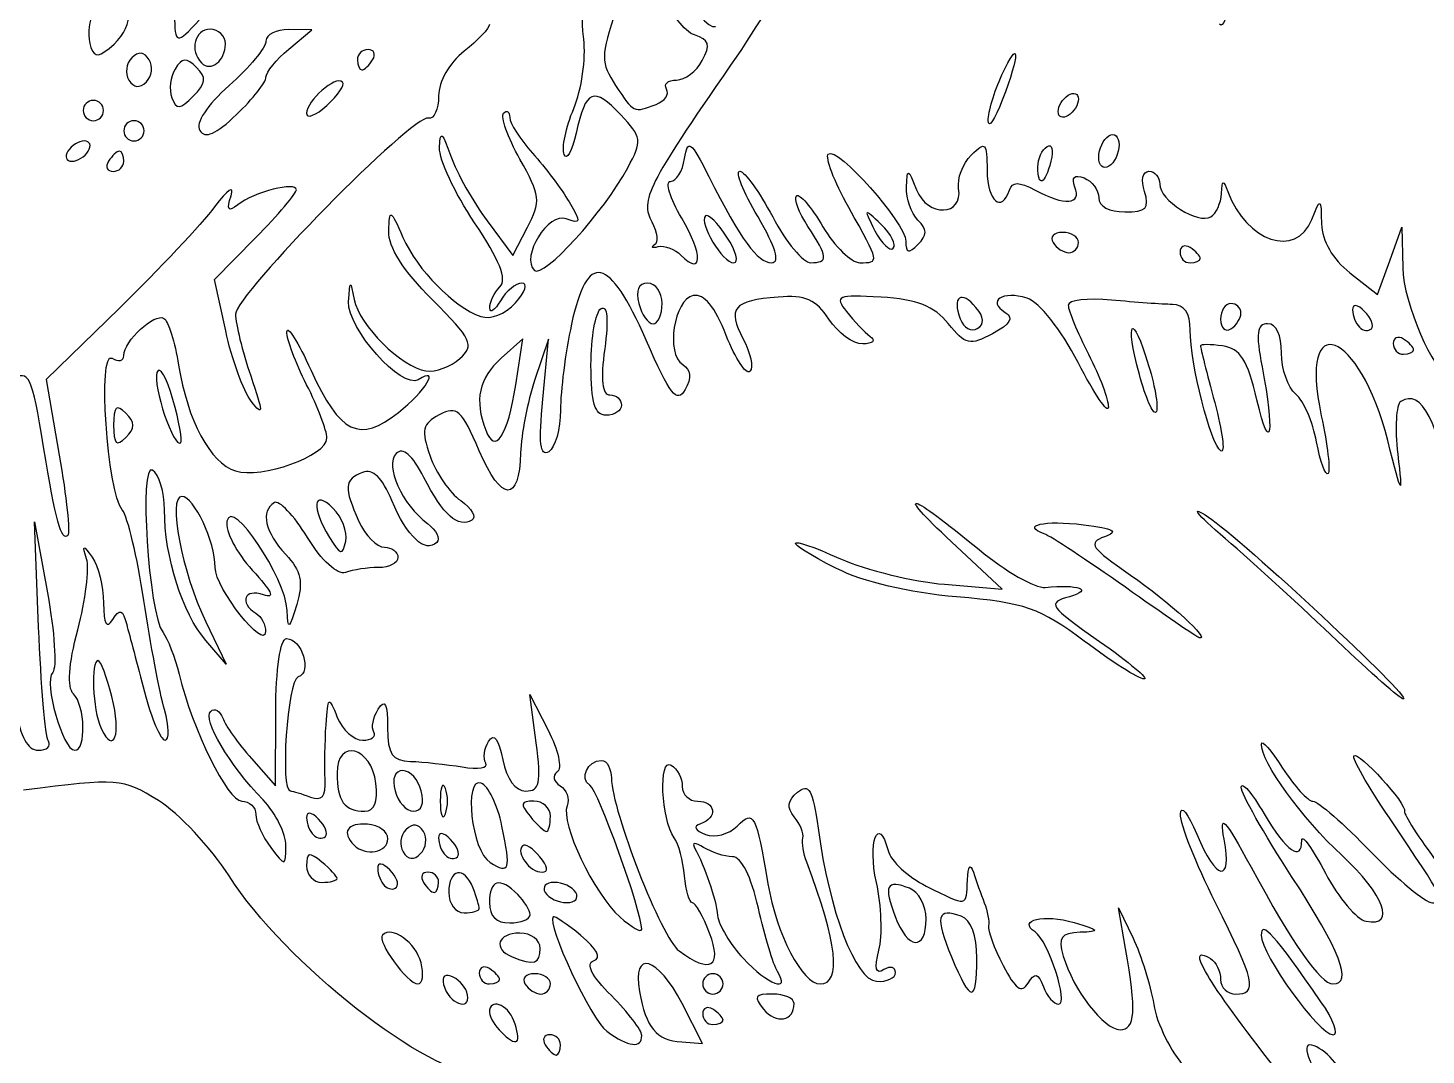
# Model space of a CAD drawing. Extents: x 0 to 45.7, y -0.3 to 36.
# Drawn here: x 19.35 to 28.83, y 6.6 to 13.57 of the extents above; entities that cross this region are included whole.
import ezdxf

# ---------------------------------------------------------------- set-up
doc = ezdxf.new("R2010")
doc.units = 0
doc.layers.add('Image', color=7, linetype='CONTINUOUS')

msp = doc.modelspace()

# ---------------------------------------------------------------- linework, layer by layer
at = {"layer": 'Image', "color": 7}
for points in [[(21.117935, 13.42301), (21.272836, 13.552235), (21.117935, 13.554881)], [(20.963037, 13.232014), (20.963037, 13.231647)], [(25.859438, 12.937567), (25.859274, 12.937567)], [(22.462455, 12.257221), (22.636274, 12.024324), (22.736297, 12.215232)], [(20.689812, 11.512126), (20.614911, 11.861361), (20.892266, 12.143955)], [(28.310226, 11.905877), (28.497609, 11.758483), (28.580371, 11.986941), (28.663117, 12.215393), (28.668567, 11.940025)], [(19.966685, 11.664058), (19.472866, 11.182156), (19.56166, 10.669284)], [(22.656364, 11.147643), (22.704478, 11.457434), (22.55661, 11.326283)], [(22.839352, 11.050459), (22.878614, 11.457), (22.786552, 11.181627)], [(19.421934, 9.504601), (19.393467, 10.218279), (19.481401, 9.736374)], [(25.563474, 9.794596), (25.954153, 9.76111), (25.60994, 10.081987)], [(20.554705, 9.540291), (20.693722, 9.254019), (20.554591, 9.414436)], [(22.794299, 8.720353), (22.751714, 9.047366), (22.875714, 8.806412)], [(19.928601, 8.984538), (19.929157, 8.984538)], [(20.864633, 8.612596), (21.027283, 8.427895), (21.029135, 8.927014)], [(26.790252, 7.326223), (26.741724, 7.601594), (26.841039, 7.395063)], [(23.780835, 6.692024), (23.921688, 6.681361), (23.783409, 6.952451)]]:
    msp.add_lwpolyline(points, dxfattribs=at)
for points in [[(20.687671, 13.457607)], [(20.17133, 13.350299)], [(20.492533, 13.297552)], [(21.685899, 13.350281)], [(21.481455, 13.199039)], [(19.861545, 13.006057)], [(23.60744, 13.047703)], [(26.332842, 12.998289)], [(20.136919, 12.868376)], [(19.758275, 12.730689)], [(19.999229, 12.661841)], [(26.19516, 12.623704)], [(26.608215, 12.68849)], [(25.133144, 12.233205)], [(24.08767, 12.147681)], [(26.470531, 12.111105)], [(27.296655, 12.003779)], [(23.647937, 11.698044)], [(25.775641, 11.671453)], [(27.572023, 11.633266)], [(28.410762, 11.644111)], [(28.74237, 11.384181)], [(23.165965, 11.280772)], [(26.883581, 11.215993)], [(22.65635, 11.147643)], [(20.331885, 11.048242)], [(20.012998, 10.954881)], [(21.417127, 10.309992)], [(26.789006, 9.773953)], [(26.509756, 9.40947)], [(28.225302, 9.41025)], [(21.707677, 8.444961)], [(22.015639, 8.393915)], [(22.178969, 8.411147)], [(21.319889, 8.202285)], [(22.562706, 8.154644)], [(22.890661, 8.221824)], [(21.789166, 8.06949)], [(22.03012, 8.118464)], [(22.214842, 8.064529)], [(22.820443, 7.948017)], [(21.444945, 7.800241)], [(21.801789, 7.85796)], [(22.133379, 7.774206)], [(23.062775, 7.705359)], [(22.408758, 7.596514)], [(22.752974, 7.553967)], [(25.437871, 7.525929)], [(22.821813, 7.326827)], [(22.014139, 7.229391)], [(25.782092, 7.260122)], [(22.546445, 7.116202)], [(24.430526, 7.169442)], [(22.324133, 7.029932)], [(22.890666, 7.085828)], [(24.061, 7.085828)], [(24.542913, 6.952239)], [(28.114568, 6.965363)], [(22.643875, 6.834992)], [(24.061, 6.840826)], [(23.510253, 6.736291)], [(22.959505, 6.672527)]]:
    msp.add_lwpolyline(points, close=True, dxfattribs=at)
for points in [[(23.575544, 14.286051), (23.580597, 14.09873), (23.918971, 13.544213), (24.009713, 13.57446)], [(24.474097, 13.923306), (24.474097, 13.876054), (24.311458, 13.601747), (24.11267, 13.313713)], [(19.908062, 13.763352), (19.800868, 13.763352), (19.727451, 13.578347), (19.776624, 13.432138)], [(23.868147, 13.51804), (23.799998, 13.53971), (23.705079, 13.665675), (23.657216, 13.798047)], [(27.507015, 13.816758), (27.484896, 13.655076), (27.44882, 13.553775), (27.426827, 13.591645)], [(19.932887, 13.455844), (20.002134, 13.518511), (20.04328, 13.610208), (20.02432, 13.659619)], [(20.34345, 13.657645), (20.34345, 13.453408), (20.35705, 13.450188), (20.509096, 13.618225)], [(23.117001, 13.490611), (23.098269, 13.641921), (23.109805, 13.697407), (23.148632, 13.642225)], [(23.337342, 13.692086), (23.231167, 13.372419), (23.230857, 13.332249), (23.333346, 13.175753)], [(20.584399, 13.556812), (20.480708, 13.556812), (20.442878, 13.411482), (20.525166, 13.329204)], [(20.687671, 13.457607), (20.687671, 13.512172), (20.641197, 13.556812), (20.584399, 13.556812)], [(21.117935, 13.554881), (21.032739, 13.555675), (20.963037, 13.521141), (20.963037, 13.477202)], [(22.477727, 13.590118), (22.477727, 13.564057), (22.400275, 13.481731), (22.305618, 13.407272)], [(20.963037, 13.477202), (20.963037, 13.433196), (20.850658, 13.29725), (20.713304, 13.175055)], [(23.049437, 13.019509), (23.102857, 13.147363), (23.13326, 13.359364), (23.117001, 13.490611)], [(23.920842, 13.345653), (23.977651, 13.451812), (23.967022, 13.486676), (23.868147, 13.51804)], [(25.951711, 13.247368), (26.073457, 13.513246), (26.075248, 13.389572), (25.954357, 13.075254)], [(19.776624, 13.432138), (19.800225, 13.362071), (19.83515, 13.367376), (19.932887, 13.455844)], [(20.171344, 13.350278), (20.138003, 13.404177), (20.098424, 13.408174), (20.052532, 13.36229)], [(20.492525, 13.297578), (20.423796, 13.366317), (20.394602, 13.364211), (20.346948, 13.287154)], [(20.525166, 13.329204), (20.589407, 13.264952), (20.687671, 13.342618), (20.687671, 13.457607)], [(20.963037, 13.231647), (20.963037, 13.265823), (21.032739, 13.35194), (21.117935, 13.42301)], [(21.655503, 13.419118), (21.615408, 13.419118), (21.582592, 13.388103), (21.582592, 13.350281)], [(21.685899, 13.350281), (21.709288, 13.388148), (21.695609, 13.419118), (21.655503, 13.419118)], [(22.305618, 13.407272), (22.206486, 13.329294), (22.133506, 13.20104), (22.133506, 13.104779)], [(20.052532, 13.36229), (20.014665, 13.32442), (20.006161, 13.257063), (20.033694, 13.212599)], [(20.152492, 13.200614), (20.190365, 13.238481), (20.198863, 13.305833), (20.17133, 13.350299)], [(20.346948, 13.287154), (20.314153, 13.234107), (20.304183, 13.146771), (20.324855, 13.093073)], [(20.47044, 13.103472), (20.556864, 13.189909), (20.561309, 13.228821), (20.492533, 13.297552)], [(21.582592, 13.350281), (21.582592, 13.312411), (21.596271, 13.281436), (21.612987, 13.281436)], [(21.612987, 13.281436), (21.629683, 13.281436), (21.662499, 13.312414), (21.685899, 13.350281)], [(24.11267, 13.313713), (23.548376, 12.496082), (23.499418, 12.398856), (23.578026, 12.251961)], [(23.744724, 13.212597), (23.802419, 13.212597), (23.88167, 13.272475), (23.920842, 13.345653)], [(20.033694, 13.212599), (20.067034, 13.158706), (20.106595, 13.154706), (20.152492, 13.200614)], [(20.713304, 13.175055), (20.561777, 13.040252), (20.483526, 12.920573), (20.514321, 12.870736)], [(20.764059, 12.979239), (20.873497, 13.084086), (20.963037, 13.197838), (20.963037, 13.232014)], [(21.481455, 13.199039), (21.435179, 13.24531), (21.238421, 13.073582), (21.238421, 12.986959)], [(21.376523, 13.040868), (21.452486, 13.109605), (21.499703, 13.180786), (21.481455, 13.199039)], [(23.333346, 13.175753), (23.456391, 12.987968), (23.454314, 12.988939), (23.60744, 13.047703)], [(23.677898, 13.150959), (23.656917, 13.184844), (23.686947, 13.212597), (23.744724, 13.212597)], [(25.859274, 12.937567), (25.85848, 12.99436), (25.899726, 13.133769), (25.951711, 13.247368)], [(20.324855, 13.093073), (20.356378, 13.010759), (20.379301, 13.01241), (20.47044, 13.103472)], [(22.133506, 13.104779), (22.133506, 13.01287), (22.102346, 12.945412), (22.064211, 12.954879)], [(23.367967, 12.976876), (23.18455, 13.172113), (23.130897, 13.150152), (23.065228, 12.852929)], [(23.607498, 13.047703), (23.667167, 13.070536), (23.698856, 13.117063), (23.677898, 13.150959)], [(26.332842, 12.998289), (26.332842, 13.036159), (26.363819, 13.086279), (26.401681, 13.109679)], [(26.401681, 13.109679), (26.439548, 13.133068), (26.470531, 13.121268), (26.470531, 13.083326)], [(26.470531, 13.083326), (26.470531, 13.045456), (26.439556, 12.995344), (26.401681, 12.971936)], [(19.792695, 13.07491), (19.754828, 13.07491), (19.723858, 13.043932), (19.723858, 13.006057)], [(19.723858, 13.006057), (19.723858, 12.968187), (19.754873, 12.937215), (19.792695, 12.937215)], [(19.861545, 13.006057), (19.861545, 13.043924), (19.830568, 13.07491), (19.792695, 13.07491)], [(19.792695, 12.937215), (19.830565, 12.937215), (19.861545, 12.968193), (19.861545, 13.006057)], [(21.238421, 12.986959), (21.238421, 12.947902), (21.300569, 12.972116), (21.376523, 13.040868)], [(22.684441, 12.676401), (22.600899, 12.825039), (22.551165, 12.965266), (22.573917, 12.988015)], [(22.573917, 12.988015), (22.596644, 13.010743), (22.61526, 12.997725), (22.61526, 12.959075)], [(22.983892, 12.707405), (22.966482, 12.751239), (22.995931, 12.891654), (23.049437, 13.019509)], [(25.954357, 13.075254), (25.903322, 12.942732), (25.860599, 12.880769), (25.859438, 12.937567)], [(26.401681, 12.971936), (26.363811, 12.948521), (26.332842, 12.960401), (26.332842, 12.998289)], [(20.068077, 12.937215), (20.030207, 12.937215), (19.999229, 12.9062), (19.999229, 12.868376)], [(20.136919, 12.868376), (20.136919, 12.906245), (20.105941, 12.937215), (20.068077, 12.937215)], [(20.514321, 12.870736), (20.549916, 12.813125), (20.624489, 12.845547), (20.764059, 12.979239)], [(22.064211, 12.954879), (21.959431, 12.980887), (20.75664, 11.757364), (20.75664, 11.624752)], [(22.61526, 12.959075), (22.61526, 12.920451), (22.68496, 12.811223), (22.770153, 12.716393)], [(23.415307, 12.617566), (23.514576, 12.801875), (23.511684, 12.823904), (23.367967, 12.976876)], [(19.731925, 12.799528), (19.694058, 12.799528), (19.643927, 12.768514), (19.62053, 12.730689)], [(19.758278, 12.730689), (19.781694, 12.768559), (19.76992, 12.799528), (19.731925, 12.799528)], [(19.999229, 12.868376), (19.999229, 12.830508), (20.030241, 12.799528), (20.068077, 12.799528)], [(20.068077, 12.799528), (20.105941, 12.799528), (20.136919, 12.830506), (20.136919, 12.868376)], [(22.138819, 12.755197), (22.143264, 12.874157), (22.158451, 12.862679), (22.216448, 12.696645)], [(23.065228, 12.852929), (23.037814, 12.729091), (23.001262, 12.66359), (22.983892, 12.707405)], [(23.800443, 12.680206), (23.821742, 12.815356), (23.842586, 12.799986), (23.964297, 12.559733)], [(25.744299, 12.70377), (25.840589, 12.80006), (25.850944, 12.789887), (25.850944, 12.598963)], [(26.608215, 12.68849), (26.608215, 12.745286), (26.63923, 12.8109), (26.677055, 12.834297)], [(26.677055, 12.834297), (26.714925, 12.857713), (26.7459, 12.830302), (26.7459, 12.773583)], [(19.62053, 12.730689), (19.597115, 12.692821), (19.608994, 12.661841), (19.646883, 12.661841)], [(19.646883, 12.661841), (19.684753, 12.661841), (19.734881, 12.692853), (19.758275, 12.730689)], [(19.968834, 12.730689), (19.952139, 12.730689), (19.91933, 12.699711), (19.895925, 12.661841)], [(19.999229, 12.661841), (19.999229, 12.699711), (19.985603, 12.730689), (19.968834, 12.730689)], [(22.37709, 12.245069), (22.243054, 12.444245), (22.135832, 12.673811), (22.138819, 12.755197)], [(22.770153, 12.716393), (22.855352, 12.621561), (22.966847, 12.473137), (23.017923, 12.38656)], [(24.913667, 12.348116), (24.814665, 12.525245), (24.752098, 12.688601), (24.774628, 12.711131)], [(24.774628, 12.711131), (24.833093, 12.769596), (25.300192, 12.243738), (25.300192, 12.11945)], [(25.658248, 12.477614), (25.64695, 12.543353), (25.685662, 12.645125), (25.744299, 12.70377)], [(26.195147, 12.623712), (26.195147, 12.678272), (26.223288, 12.740272), (26.257573, 12.761492)], [(26.257573, 12.761492), (26.291932, 12.782711), (26.303798, 12.738076), (26.283978, 12.662289)], [(26.7459, 12.773583), (26.7459, 12.716785), (26.714922, 12.651173), (26.677055, 12.627774)], [(19.895925, 12.661841), (19.872536, 12.623974), (19.886215, 12.593005), (19.92632, 12.593005)], [(19.92632, 12.593005), (19.966413, 12.593005), (19.999229, 12.623982), (19.999229, 12.661841)], [(22.216448, 12.696645), (22.256143, 12.583056), (22.366856, 12.385311), (22.462455, 12.257221)], [(22.736297, 12.215232), (22.827642, 12.389563), (22.823131, 12.429629), (22.684441, 12.676401)], [(22.782636, 11.921813), (22.841194, 11.864015), (23.253842, 12.317795), (23.415307, 12.617566)], [(23.705222, 12.525311), (23.744206, 12.525311), (23.78705, 12.595015), (23.800443, 12.680206)], [(25.304555, 12.48743), (25.30855, 12.617555), (25.313868, 12.616082), (25.373079, 12.468513)], [(26.283978, 12.662289), (26.241965, 12.501535), (26.19516, 12.481221), (26.19516, 12.623704)], [(26.677055, 12.627774), (26.639188, 12.604384), (26.608215, 12.631769), (26.608215, 12.68849)], [(21.169614, 12.469132), (21.169614, 12.526668), (20.881371, 12.45278), (20.772187, 12.367243)], [(23.781657, 12.275678), (23.70065, 12.412976), (23.666254, 12.525311), (23.705222, 12.525311)], [(23.964297, 12.559733), (24.184778, 12.124485), (24.293918, 11.974556), (24.390298, 11.974556)], [(24.298342, 12.284357), (24.198494, 12.454749), (24.143026, 12.59415), (24.175088, 12.59415)], [(24.175088, 12.59415), (24.207119, 12.59415), (24.307338, 12.454749), (24.397723, 12.284357)], [(25.850944, 12.598963), (25.850944, 12.393717), (25.950365, 12.307151), (26.003395, 12.466229)], [(26.003395, 12.466229), (26.023107, 12.52529), (26.066369, 12.52529), (26.176711, 12.466229)], [(26.446983, 12.487237), (26.421424, 12.55391), (26.441771, 12.574296), (26.508459, 12.548716)], [(26.508459, 12.548716), (26.563331, 12.527708), (26.608223, 12.467285), (26.608223, 12.414537)], [(26.918019, 12.456323), (26.893016, 12.535307), (26.905663, 12.594013), (26.947833, 12.594013)], [(26.947833, 12.594013), (26.988282, 12.594013), (27.021305, 12.554994), (27.021305, 12.507306)], [(27.439816, 12.443171), (27.444261, 12.537736), (27.452278, 12.540204), (27.48325, 12.456347)], [(20.726147, 12.428812), (20.750145, 12.503787), (20.702546, 12.471441), (20.614133, 12.3525)], [(20.772187, 12.367243), (20.705922, 12.315342), (20.694699, 12.330405), (20.726147, 12.428812)], [(20.892266, 12.143955), (21.044801, 12.299385), (21.169614, 12.445711), (21.169614, 12.469132)], [(24.636854, 12.220087), (24.57493, 12.314599), (24.540108, 12.407772), (24.559479, 12.427129)], [(24.559479, 12.427129), (24.578793, 12.44647), (24.659438, 12.352601), (24.738589, 12.21846)], [(25.382806, 12.263688), (25.337347, 12.309146), (25.302155, 12.409809), (25.304555, 12.48743)], [(25.373079, 12.468513), (25.448195, 12.281142), (25.690755, 12.288929), (25.658248, 12.477614)], [(26.176711, 12.466229), (26.377998, 12.358509), (26.49296, 12.36746), (26.446983, 12.487237)], [(26.784968, 12.318636), (26.930389, 12.318636), (26.953974, 12.343031), (26.918019, 12.456323)], [(27.021305, 12.507306), (27.021305, 12.397255), (27.280706, 12.231792), (27.368336, 12.285942)], [(27.368336, 12.285942), (27.404658, 12.308378), (27.436821, 12.379149), (27.439816, 12.443171)], [(27.48325, 12.456347), (27.608578, 12.115497), (27.945814, 12.003215), (28.051851, 12.267016)], [(28.051851, 12.267016), (28.112277, 12.417361), (28.114243, 12.416495), (28.118476, 12.237602)], [(20.614133, 12.3525), (20.52963, 12.238899), (20.238273, 11.929111), (19.966685, 11.664058)], [(21.79478, 12.188416), (21.800019, 12.341941), (21.806184, 12.339232), (21.891671, 12.145874)], [(23.017923, 12.38656), (23.100047, 12.247376), (23.097814, 12.234144), (22.998661, 12.272204)], [(24.988075, 11.974556), (25.124111, 11.974556), (25.125024, 11.969714), (24.913667, 12.348116)], [(25.133155, 12.233207), (25.014203, 12.34682), (25.012356, 12.344976), (25.091192, 12.191247)], [(26.608223, 12.414537), (26.608223, 12.357467), (26.679793, 12.318636), (26.784968, 12.318636)], [(22.549207, 11.811326), (22.598772, 11.860888), (22.545582, 11.994344), (22.37709, 12.245069)], [(22.998661, 12.272204), (22.876013, 12.319253), (22.688357, 12.014862), (22.782636, 11.921813)], [(23.578026, 12.251961), (23.615898, 12.181209), (23.62387, 12.110401), (23.595806, 12.094629)], [(23.776101, 12.025406), (23.923742, 11.877757), (23.927086, 12.029401), (23.781657, 12.275678)], [(23.942831, 12.291255), (23.895159, 12.243574), (24.057536, 11.973418), (24.13385, 11.973418)], [(24.087683, 12.147681), (24.024887, 12.243518), (23.959704, 12.308127), (23.942831, 12.291255)], [(24.390298, 11.974556), (24.450253, 11.974556), (24.419784, 12.077058), (24.298342, 12.284357)], [(24.397723, 12.284357), (24.488123, 12.11397), (24.604236, 11.974556), (24.655771, 11.974556)], [(25.215615, 12.072409), (25.23866, 12.095455), (25.201539, 12.167837), (25.133144, 12.233205)], [(25.382806, 12.098468), (25.44706, 12.16272), (25.44706, 12.199436), (25.382806, 12.263688)], [(28.118476, 12.237602), (28.121757, 12.122479), (28.193197, 11.997939), (28.310226, 11.905877)], [(22.088601, 11.725016), (21.894298, 11.919329), (21.79114, 12.082024), (21.79478, 12.188416)], [(21.891671, 12.145874), (21.98984, 11.923747), (22.235067, 11.674798), (22.419495, 11.61003)], [(24.13385, 11.973418), (24.171284, 11.973418), (24.150493, 12.051833), (24.08767, 12.147681)], [(24.655771, 11.974556), (24.776623, 11.974556), (24.773792, 12.011153), (24.636854, 12.220087)], [(24.738589, 12.21846), (24.817736, 12.084313), (24.930002, 11.974556), (24.988075, 11.974556)], [(25.091192, 12.191247), (25.136547, 12.102818), (25.192535, 12.049335), (25.215615, 12.072409)], [(26.363192, 12.179936), (26.304174, 12.179936), (26.27502, 12.148959), (26.298419, 12.111105)], [(26.470531, 12.111105), (26.470531, 12.14893), (26.422224, 12.179936), (26.363192, 12.179936)], [(23.539669, 11.450013), (23.289672, 12.023861), (23.1407, 12.05533), (23.033798, 11.556886)], [(23.595806, 12.094629), (23.567665, 12.07886), (23.579666, 12.073859), (23.622346, 12.083728)], [(23.622346, 12.083728), (23.665069, 12.093465), (23.734252, 12.067271), (23.776101, 12.025406)], [(25.300192, 12.11945), (25.300192, 12.038886), (25.318554, 12.034222), (25.382806, 12.098468)], [(26.298419, 12.111105), (26.321782, 12.073235), (26.370111, 12.042255), (26.405751, 12.042255)], [(26.405751, 12.042255), (26.441308, 12.042255), (26.470531, 12.073229), (26.470531, 12.111105)], [(27.227802, 12.076685), (27.189938, 12.100127), (27.15896, 12.086395), (27.15896, 12.04629)], [(27.15896, 12.04629), (27.15896, 12.006194), (27.189938, 11.973383), (27.227802, 11.973383)], [(27.296655, 12.003776), (27.296655, 12.020471), (27.265677, 12.053277), (27.227802, 12.076685)], [(27.227802, 11.973383), (27.265675, 11.973383), (27.296655, 11.987062), (27.296655, 12.003779)], [(21.523151, 11.710286), (21.531829, 11.859927), (21.534422, 11.860843), (21.561259, 11.724124)], [(28.668567, 11.940025), (28.673409, 11.701865), (28.882391, 11.217163), (28.980366, 11.217163)], [(22.479693, 11.66744), (22.478899, 11.707175), (22.509797, 11.771942), (22.549207, 11.811326)], [(22.698223, 11.836078), (22.656398, 11.836078), (22.590551, 11.781864), (22.551961, 11.715599)], [(22.653903, 11.703029), (22.720134, 11.77621), (22.740067, 11.836078), (22.698223, 11.836078)], [(23.551115, 11.835731), (23.488194, 11.835731), (23.466906, 11.787519), (23.490306, 11.698044)], [(23.647937, 11.698044), (23.647937, 11.773768), (23.604373, 11.835731), (23.551115, 11.835731)], [(24.082828, 11.482033), (24.006649, 11.675983), (23.932576, 11.7656), (23.859826, 11.751829)], [(24.779427, 11.591337), (24.692461, 11.724047), (24.618862, 11.756149), (24.434775, 11.741653)], [(25.132602, 11.740812), (24.834596, 11.758327), (24.814585, 11.74994), (24.898421, 11.642926)], [(25.775631, 11.671453), (25.675591, 11.791985), (25.611721, 11.744873), (25.669837, 11.593425)], [(26.122296, 11.733557), (25.9559, 11.78637), (25.847526, 11.716068), (25.974415, 11.637706)], [(21.99492, 11.181566), (21.884228, 11.113163), (21.512586, 11.529674), (21.523151, 11.710286)], [(21.561259, 11.724124), (21.595469, 11.549898), (21.881768, 11.265566), (22.047532, 11.241232)], [(22.276651, 11.324767), (22.377836, 11.416344), (22.36062, 11.452997), (22.088601, 11.725016)], [(22.419495, 11.61003), (22.485805, 11.586773), (22.583889, 11.625694), (22.653903, 11.703029)], [(22.551961, 11.715599), (22.513337, 11.64934), (22.480849, 11.627657), (22.479693, 11.66744)], [(23.166032, 11.280772), (23.166032, 11.467854), (23.196681, 11.639841), (23.234053, 11.662958)], [(23.234053, 11.662958), (23.277308, 11.689644), (23.28643, 11.590935), (23.259136, 11.391648)], [(23.490306, 11.698044), (23.510096, 11.62232), (23.553681, 11.560357), (23.587127, 11.560357)], [(23.587127, 11.560357), (23.620576, 11.560357), (23.647937, 11.62232), (23.647937, 11.698044)], [(23.859826, 11.751829), (23.727833, 11.726773), (23.670778, 11.355686), (23.78783, 11.283343)], [(24.434775, 11.741653), (24.130006, 11.717655), (24.08676, 11.665574), (24.198385, 11.457)], [(25.587953, 11.561675), (25.491264, 11.681087), (25.375868, 11.726484), (25.132602, 11.740812)], [(25.784955, 11.527737), (25.834858, 11.558606), (25.831953, 11.603601), (25.775641, 11.671453)], [(26.468391, 11.296993), (26.353056, 11.520381), (26.204823, 11.707355), (26.122296, 11.733557)], [(26.693959, 11.721037), (26.533042, 11.736171), (26.401377, 11.720243), (26.401377, 11.686098)], [(26.401377, 11.686098), (26.401377, 11.651739), (26.463345, 11.502178), (26.539064, 11.353733)], [(27.107025, 11.69148), (27.040765, 11.692274), (26.854884, 11.705926), (26.693959, 11.721037)], [(27.227506, 11.517698), (27.227506, 11.634623), (27.189078, 11.690112), (27.107025, 11.69148)], [(27.503181, 11.698042), (27.465311, 11.698042), (27.434342, 11.649744), (27.434342, 11.590724)], [(27.572023, 11.633266), (27.572023, 11.668861), (27.541011, 11.698042), (27.503181, 11.698042)], [(28.567237, 10.768638), (28.375988, 11.521651), (27.957861, 11.678229), (28.116754, 10.937334)], [(28.410762, 11.644114), (28.361367, 11.69352), (28.329294, 11.697581), (28.329294, 11.654433)], [(19.999216, 11.345169), (19.999216, 11.443798), (20.207272, 11.636708), (20.271097, 11.597256)], [(20.271097, 11.597256), (20.300947, 11.578815), (20.3458, 11.435871), (20.370782, 11.27961)], [(20.75664, 11.624752), (20.75664, 11.561238), (20.802821, 11.373712), (20.859299, 11.208027)], [(25.008885, 11.423639), (24.943493, 11.422845), (24.840239, 11.498521), (24.779427, 11.591337)], [(24.898421, 11.642926), (24.948827, 11.578534), (25.021064, 11.503088), (25.058931, 11.475267)], [(25.669837, 11.593425), (25.6932, 11.5326), (25.744981, 11.503033), (25.784955, 11.527737)], [(25.974415, 11.637706), (26.03473, 11.600437), (26.009536, 11.558055), (25.888629, 11.493341)], [(26.883581, 11.215993), (26.78215, 11.592703), (26.835953, 11.646495), (26.946168, 11.278573)], [(27.434342, 11.590724), (27.434342, 11.531687), (27.465317, 11.50254), (27.503181, 11.525938)], [(27.503181, 11.525938), (27.541048, 11.54938), (27.572023, 11.59764), (27.572023, 11.633266)], [(28.329294, 11.654433), (28.329294, 11.615333), (28.349985, 11.562635), (28.375186, 11.537391)], [(28.456657, 11.527073), (28.476289, 11.546678), (28.455863, 11.599307), (28.410762, 11.644111)], [(20.863294, 11.034838), (20.80907, 11.105276), (20.731005, 11.320046), (20.689812, 11.512126)], [(21.2384, 11.14762), (21.162674, 11.296057), (21.102502, 11.457469), (21.104679, 11.506308)], [(21.104679, 11.506308), (21.106531, 11.555142), (21.180446, 11.43726), (21.268184, 11.244338)], [(23.033798, 11.556886), (22.992771, 11.365692), (22.959251, 11.104196), (22.959251, 10.97577)], [(24.243642, 11.238361), (24.217925, 11.212644), (24.145577, 11.322306), (24.082828, 11.482033)], [(25.058931, 11.475267), (25.09791, 11.446615), (25.076235, 11.424226), (25.008885, 11.423639)], [(25.888629, 11.493341), (25.734287, 11.410732), (25.704746, 11.417458), (25.587953, 11.561675)], [(27.436334, 10.698369), (27.367672, 10.740822), (27.227506, 11.290725), (27.227506, 11.517698)], [(27.753057, 11.560334), (27.67946, 11.560334), (27.67134, 11.496773), (27.715666, 11.267757)], [(27.847093, 11.362237), (27.847093, 11.483774), (27.810771, 11.560334), (27.753057, 11.560334)], [(28.375186, 11.537391), (28.400428, 11.512124), (28.437088, 11.507541), (28.456657, 11.527073)], [(28.673523, 11.457127), (28.635653, 11.480516), (28.604676, 11.466864), (28.604676, 11.426732)], [(19.98894, 10.29839), (19.886437, 10.42361), (19.821344, 11.387142), (19.919481, 11.326489)], [(23.259136, 11.391648), (23.229939, 11.178441), (23.241144, 11.078299), (23.294294, 11.078299)], [(23.803943, 11.113991), (23.74964, 11.016963), (23.701843, 11.077706), (23.539669, 11.450013)], [(24.198385, 11.457), (24.248981, 11.362456), (24.269352, 11.264071), (24.243642, 11.238361)], [(27.447814, 11.410227), (27.364486, 11.422266), (27.296684, 11.422266), (27.297136, 11.410227)], [(27.297136, 11.410227), (27.297401, 11.398162), (27.341282, 11.225471), (27.394239, 11.026546)], [(27.680582, 11.044009), (27.616579, 11.315056), (27.567094, 11.392902), (27.447814, 11.410227)], [(28.604676, 11.426732), (28.604676, 11.386634), (28.635653, 11.353823), (28.673523, 11.353823)], [(28.74237, 11.384221), (28.74237, 11.400943), (28.711393, 11.43373), (28.673523, 11.457127)], [(28.673523, 11.353823), (28.71139, 11.353823), (28.74237, 11.367502), (28.74237, 11.384181)], [(19.919481, 11.326489), (19.963362, 11.299404), (19.999216, 11.307809), (19.999216, 11.345169)], [(20.331885, 11.048242), (20.289695, 11.19757), (20.240972, 11.279446), (20.223578, 11.230194)], [(20.370782, 11.27961), (20.430832, 10.904052), (20.584931, 10.616904), (20.755471, 10.562775)], [(22.047532, 11.241232), (22.112278, 11.231786), (22.215381, 11.269336), (22.276651, 11.324767)], [(22.55661, 11.326283), (22.406154, 11.192848), (22.374039, 11.042786), (22.452301, 10.838845)], [(23.269222, 10.94062), (23.191368, 10.94062), (23.165965, 11.024308), (23.165965, 11.280772)], [(23.78783, 11.283343), (23.844271, 11.248513), (23.849325, 11.195152), (23.803943, 11.113991)], [(26.673438, 10.995053), (26.671586, 10.946216), (26.579352, 11.08209), (26.468391, 11.296993)], [(26.539064, 11.353733), (26.614796, 11.205296), (26.675266, 11.04389), (26.673438, 10.995053)], [(26.946168, 11.278573), (26.992735, 11.123191), (27.015217, 10.980453), (26.996146, 10.961387)], [(27.943147, 11.084408), (27.890304, 11.128286), (27.847093, 11.253276), (27.847093, 11.362237)], [(19.455324, 10.727212), (19.375518, 11.213377), (19.356642, 11.253025), (19.239434, 11.180582)], [(20.223578, 11.230194), (20.192492, 11.142156), (20.339762, 10.707947), (20.385273, 10.753453)], [(20.859299, 11.208027), (20.945715, 10.954452), (20.946366, 10.927049), (20.863294, 11.034838)], [(21.268184, 11.244338), (21.462971, 10.81608), (21.597655, 10.750974), (21.860283, 10.958119)], [(21.860283, 10.958119), (22.044111, 11.103103), (22.148619, 11.276567), (21.99492, 11.181566)], [(26.996146, 10.961387), (26.977069, 10.942284), (26.92643, 11.056891), (26.883581, 11.215993)], [(27.715666, 11.267757), (27.801074, 10.826309), (27.773544, 10.650541), (27.680582, 11.044009)], [(21.376084, 10.785558), (21.376084, 10.836252), (21.314129, 10.999188), (21.2384, 11.14762)], [(22.452301, 10.838845), (22.517161, 10.669821), (22.602076, 10.798303), (22.65635, 11.147643)], [(22.786552, 11.181627), (22.735924, 11.030173), (22.692111, 10.807399), (22.689201, 10.686574)], [(29.025346, 10.317601), (28.902859, 10.914804), (28.796758, 11.120381), (28.65596, 11.033362)], [(20.012998, 10.954881), (19.948741, 11.019132), (19.930382, 11.000776), (19.930382, 10.872262)], [(20.385273, 10.753453), (20.398105, 10.766285), (20.374028, 10.898916), (20.331885, 11.048242)], [(22.409126, 10.698348), (22.288936, 10.978746), (22.25745, 11.007192), (22.138041, 10.943287)], [(22.879675, 10.693086), (22.82131, 10.65702), (22.810558, 10.752307), (22.839352, 11.050459)], [(23.3725, 11.009454), (23.3725, 10.971589), (23.326031, 10.94062), (23.269222, 10.94062)], [(23.294294, 11.078299), (23.337276, 11.078299), (23.3725, 11.047321), (23.3725, 11.009454)], [(27.394239, 11.026546), (27.44719, 10.827619), (27.466129, 10.679944), (27.436334, 10.698369)], [(28.085268, 10.759152), (28.059974, 10.894193), (27.995982, 11.040558), (27.943147, 11.084408)], [(28.65596, 11.033362), (28.623929, 11.013597), (28.614439, 10.852974), (28.634952, 10.676475)], [(20.012998, 10.789651), (20.07725, 10.853908), (20.07725, 10.890627), (20.012998, 10.954881)], [(22.138041, 10.943287), (22.02182, 10.881091), (22.013028, 10.842025), (22.075157, 10.663796)], [(22.959251, 10.97577), (22.959251, 10.847349), (22.923474, 10.720139), (22.879675, 10.693086)], [(28.116754, 10.937334), (28.159296, 10.738843), (28.180024, 10.562297), (28.162744, 10.545024)], [(19.930382, 10.872262), (19.930382, 10.743751), (19.94877, 10.725394), (20.012998, 10.789651)], [(19.61994, 10.125884), (19.576599, 10.082587), (19.537956, 10.223854), (19.455324, 10.727212)], [(20.755471, 10.562775), (20.933271, 10.506353), (21.376084, 10.665302), (21.376084, 10.785558)], [(22.033647, 10.518315), (21.953896, 10.673903), (21.892142, 10.727191), (21.845551, 10.6806)], [(28.162744, 10.545024), (28.145387, 10.527721), (28.110602, 10.624101), (28.085268, 10.759152)], [(28.634952, 10.676475), (28.669636, 10.377265), (28.665056, 10.383488), (28.567237, 10.768638)], [(19.56166, 10.669284), (19.610492, 10.387198), (19.636723, 10.142669), (19.61994, 10.125884)], [(20.194497, 10.568863), (20.100065, 10.62722), (20.1661, 9.593935), (20.264837, 9.467633)], [(21.845551, 10.6806), (21.765382, 10.600436), (21.88485, 10.334056), (22.058242, 10.206241)], [(22.075157, 10.663796), (22.114853, 10.54985), (22.208418, 10.41387), (22.283022, 10.361623)], [(22.689201, 10.686574), (22.680946, 10.344761), (22.558486, 10.34991), (22.409126, 10.698348)], [(20.274746, 10.299821), (20.274526, 10.420654), (20.238424, 10.541717), (20.194497, 10.568863)], [(21.616824, 10.552502), (21.492628, 10.504826), (21.488808, 10.450748), (21.593435, 10.221063)], [(21.816325, 10.361739), (21.750447, 10.519405), (21.687473, 10.579621), (21.616824, 10.552502)], [(21.41714, 10.309981), (21.282631, 10.444488), (21.267142, 10.315617), (21.393301, 10.111734)], [(22.358675, 10.229553), (22.26669, 10.172694), (22.164052, 10.263912), (22.033647, 10.518315)], [(25.60994, 10.081987), (25.212165, 10.452785), (25.321724, 10.421927), (25.797194, 10.02926)], [(20.392195, 10.389947), (20.293888, 10.389947), (20.392459, 9.874275), (20.554705, 9.540291)], [(20.618578, 9.908642), (20.618578, 10.084445), (20.47488, 10.389947), (20.392195, 10.389947)], [(21.106394, 9.616922), (21.098007, 9.838826), (20.729653, 10.386033), (20.698276, 10.223227)], [(21.019841, 10.348214), (20.924672, 10.289399), (20.955436, 10.148413), (21.096453, 9.99705)], [(21.243578, 10.112808), (21.151892, 10.261676), (21.05121, 10.3676), (21.019841, 10.348214)], [(22.120422, 10.078867), (22.042976, 10.001416), (21.918492, 10.117216), (21.816325, 10.361739)], [(22.283022, 10.361623), (22.357617, 10.309362), (22.391663, 10.249939), (22.358675, 10.229553)], [(27.468015, 10.101973), (27.267201, 10.275723), (27.218888, 10.337101), (27.351694, 10.249751)], [(20.134739, 9.68542), (20.09064, 9.978484), (20.02501, 10.254321), (19.98894, 10.29839)], [(20.554591, 9.414436), (20.395655, 9.597692), (20.275309, 9.978452), (20.274746, 10.299821)], [(21.503182, 10.086387), (21.516279, 10.14894), (21.477597, 10.249561), (21.417127, 10.309992)], [(27.351694, 10.249751), (27.579903, 10.099656), (28.737931, 9.019754), (28.673523, 9.017103)], [(20.698276, 10.223227), (20.685338, 10.155975), (20.76276, 10.006297), (20.87038, 9.890611)], [(21.593435, 10.221063), (21.637398, 10.124614), (21.714826, 10.04571), (21.765544, 10.04571)], [(22.058242, 10.206241), (22.118266, 10.162005), (22.146243, 10.104685), (22.120422, 10.078867)], [(24.831066, 9.901419), (24.445715, 10.098013), (24.463535, 10.141846), (24.857826, 9.967409)], [(26.238261, 10.13657), (26.078254, 10.194139), (26.239319, 10.231358), (26.504946, 10.198084)], [(26.504946, 10.198084), (26.710792, 10.172313), (26.746744, 10.151662), (26.647334, 10.116504)], [(19.747242, 9.966401), (19.716048, 10.064503), (19.721392, 10.066038), (19.785228, 9.977354)], [(21.501965, 9.875082), (21.448599, 9.855926), (21.340598, 9.955275), (21.243578, 10.112808)], [(21.393301, 10.111734), (21.467268, 9.992198), (21.482706, 9.988636), (21.503182, 10.086387)], [(26.789006, 9.773953), (26.528729, 9.958053), (26.280899, 10.121238), (26.238261, 10.13657)], [(26.647334, 10.116504), (26.532118, 10.075788), (26.555672, 10.041029), (26.823399, 9.856828)], [(28.225302, 9.41025), (27.99771, 9.627249), (27.656931, 9.938521), (27.468015, 10.101973)], [(19.686954, 9.485877), (19.740101, 9.68736), (19.767239, 9.903596), (19.747242, 9.966401)], [(19.785228, 9.977354), (19.826083, 9.920556), (19.860471, 9.781147), (19.861622, 9.667561)], [(21.096453, 9.99705), (21.201382, 9.884425), (21.217448, 9.811333), (21.171212, 9.65706)], [(21.857757, 9.97687), (21.857757, 9.939), (21.798326, 9.908023), (21.725705, 9.908023)], [(21.765544, 10.04571), (21.816259, 10.04571), (21.857757, 10.014698), (21.857757, 9.97687)], [(24.857826, 9.967409), (25.03106, 9.890788), (25.348598, 9.813016), (25.563474, 9.794596)], [(25.797194, 10.02926), (25.97591, 9.881662), (26.177274, 9.766576), (26.244672, 9.773508)], [(20.960616, 9.473708), (20.956991, 9.337503), (20.618578, 9.767844), (20.618578, 9.908642)], [(20.87038, 9.890611), (21.002714, 9.748362), (21.027053, 9.694152), (20.945582, 9.72315)], [(21.725705, 9.908023), (21.653072, 9.908023), (21.55239, 9.893233), (21.501965, 9.875082)], [(25.644826, 9.709249), (25.3217, 9.737028), (25.008216, 9.811045), (24.831066, 9.901419)], [(26.823399, 9.856828), (27.08258, 9.678509), (27.376837, 9.409766), (27.287873, 9.432626)], [(20.945582, 9.72315), (20.817934, 9.768606), (20.777307, 9.670326), (20.893944, 9.598245)], [(26.244672, 9.773508), (26.471386, 9.796845), (26.57574, 9.757157), (26.40987, 9.710606)], [(27.287873, 9.432626), (27.273745, 9.436251), (27.049277, 9.589845), (26.789006, 9.773953)], [(19.481401, 9.736374), (19.529765, 9.471324), (19.545828, 9.228704), (19.517104, 9.197237)], [(19.861622, 9.667561), (19.86268, 9.522416), (19.881704, 9.489303), (19.923997, 9.556179)], [(20.274391, 8.945345), (20.24167, 9.059328), (20.178863, 9.392354), (20.134739, 9.68542)], [(26.509798, 9.409457), (26.210403, 9.634088), (26.108514, 9.669397), (25.644826, 9.709249)], [(26.40987, 9.710606), (26.255898, 9.667484), (26.268212, 9.649112), (26.613105, 9.407668)], [(19.923997, 9.556179), (19.972152, 9.632181), (19.991218, 9.625262), (20.018845, 9.521712)], [(20.893944, 9.598245), (20.931813, 9.574803), (20.961812, 9.518799), (20.960616, 9.473708)], [(21.171212, 9.65706), (21.120031, 9.486295), (21.111545, 9.481035), (21.106394, 9.616922)], [(19.48796, 8.730103), (19.46727, 8.763517), (19.437581, 9.112067), (19.421934, 9.504601)], [(19.657104, 9.052766), (19.613987, 9.095882), (19.624491, 9.249185), (19.686954, 9.485877)], [(20.018845, 9.521712), (20.037896, 9.450446), (20.091749, 9.244989), (20.138588, 9.06513)], [(20.264837, 9.467633), (20.297487, 9.425893), (20.346482, 9.298773), (20.37369, 9.185182)], [(21.029135, 8.927014), (21.029929, 9.222578), (21.060293, 9.426123), (21.102317, 9.426123)], [(21.102317, 9.426123), (21.20719, 9.426123), (21.276595, 9.198091), (21.18139, 9.166354)], [(26.914672, 9.152757), (26.878641, 9.153551), (26.696399, 9.269426), (26.509756, 9.40947)], [(26.613105, 9.407668), (26.815022, 9.266317), (26.950733, 9.151609), (26.914672, 9.152757)], [(28.673523, 9.017103), (28.654579, 9.016309), (28.452887, 9.193239), (28.225302, 9.41025)], [(19.833142, 9.271386), (19.779849, 9.324681), (19.780921, 8.986617), (19.833936, 8.847031)], [(19.517104, 9.197237), (19.454583, 9.128717), (19.584708, 8.669291), (19.666629, 8.669291)], [(19.929157, 8.984538), (19.898542, 9.120057), (19.855391, 9.24914), (19.833142, 9.271386)], [(20.37369, 9.185182), (20.464074, 8.807949), (20.703028, 8.324639), (20.799159, 8.324639)], [(21.18139, 9.166354), (21.107365, 9.141642), (21.056599, 8.39347), (21.128947, 8.39347)], [(19.666629, 8.669291), (19.746173, 8.669291), (19.738699, 8.971192), (19.657104, 9.052766)], [(20.138588, 9.06513), (20.185401, 8.885279), (20.248531, 8.738128), (20.278836, 8.738128)], [(21.370184, 8.840958), (21.383519, 9.035682), (21.387858, 9.038637), (21.446548, 8.892592)], [(21.723269, 8.947509), (21.769304, 9.020283), (21.786798, 8.98657), (21.787568, 8.82375)], [(19.268478, 8.94467), (19.297783, 8.761033), (19.348001, 8.669291), (19.419028, 8.669291)], [(19.833936, 8.847031), (19.91397, 8.638449), (19.983791, 8.739861), (19.928601, 8.984538)], [(20.278836, 8.738128), (20.309158, 8.738128), (20.30716, 8.83137), (20.274391, 8.945345)], [(20.942825, 8.332463), (20.713548, 8.571385), (20.531085, 8.880257), (20.588077, 8.932991)], [(20.588077, 8.932991), (20.615199, 8.958074), (20.651947, 8.937939), (20.669695, 8.887972)], [(21.693963, 8.792614), (21.675284, 8.822792), (21.688513, 8.892518), (21.723269, 8.947509)], [(20.669695, 8.887972), (20.687475, 8.838101), (20.775167, 8.714175), (20.864633, 8.612596)], [(21.363225, 8.47315), (21.35923, 8.561852), (21.362432, 8.727362), (21.370184, 8.840958)], [(21.446548, 8.892592), (21.480836, 8.807396), (21.558094, 8.737689), (21.618358, 8.737689)], [(21.787568, 8.82375), (21.788362, 8.639621), (21.816034, 8.599002), (21.943516, 8.59435)], [(19.419028, 8.669291), (19.477607, 8.669291), (19.508632, 8.696705), (19.48796, 8.730103)], [(21.707677, 8.444961), (21.679065, 8.692879), (21.444945, 8.754143), (21.444945, 8.513703)], [(21.618358, 8.737689), (21.678596, 8.737689), (21.712627, 8.762401), (21.693963, 8.792614)], [(22.453195, 8.582799), (22.433483, 8.614792), (22.441844, 8.680621), (22.471874, 8.729206)], [(22.471874, 8.729206), (22.508554, 8.788558), (22.540362, 8.747939), (22.568871, 8.605434)], [(22.724089, 8.393351), (22.818741, 8.393351), (22.830042, 8.445961), (22.794299, 8.720353)], [(22.875714, 8.806412), (22.944151, 8.673429), (22.971864, 8.546175), (22.937563, 8.522429)], [(27.710424, 8.711117), (27.711218, 8.744494), (27.776073, 8.671156), (27.854882, 8.548096)], [(28.257174, 7.956634), (27.984816, 8.208627), (27.70812, 8.590453), (27.710424, 8.711117)], [(28.578424, 8.210362), (28.431709, 8.427678), (28.323632, 8.617446), (28.338264, 8.632075)], [(28.338264, 8.632075), (28.37044, 8.664216), (28.698349, 8.304369), (28.681352, 8.255506)], [(21.89084, 8.531596), (21.835952, 8.531596), (21.815799, 8.479045), (21.838061, 8.393915)], [(22.015639, 8.393915), (21.995848, 8.469649), (21.939682, 8.531596), (21.89084, 8.531596)], [(21.943516, 8.59435), (22.028707, 8.59107), (22.186314, 8.574268), (22.293751, 8.556684)], [(22.293751, 8.556684), (22.401186, 8.539116), (22.472933, 8.550916), (22.453195, 8.582799)], [(22.568871, 8.605434), (22.595557, 8.472099), (22.65317, 8.393351), (22.724089, 8.393351)], [(23.15852, 8.432063), (23.084402, 8.477859), (23.142407, 8.599886), (23.238374, 8.599886)], [(23.238374, 8.599886), (23.273969, 8.599886), (23.303806, 8.545664), (23.304599, 8.479407)], [(23.729767, 8.076591), (23.640523, 8.199274), (23.623719, 8.622621), (23.710162, 8.569167)], [(23.710162, 8.569167), (23.75132, 8.543767), (23.785015, 8.47827), (23.785015, 8.423715)], [(27.854882, 8.548096), (27.933683, 8.425035), (28.026004, 8.32435), (28.060027, 8.32435)], [(20.233796, 8.328261), (19.989363, 8.47933), (19.962672, 8.481376), (19.319188, 8.398373)], [(21.264067, 8.352672), (21.34226, 8.322676), (21.368501, 8.354524), (21.363225, 8.47315)], [(21.444945, 8.513703), (21.444945, 8.324729), (21.495001, 8.256231), (21.633101, 8.256231)], [(21.633101, 8.256231), (21.697551, 8.256231), (21.72225, 8.318725), (21.707677, 8.444961)], [(22.178969, 8.411147), (22.15984, 8.458484), (22.144211, 8.41972), (22.144211, 8.325097)], [(22.421334, 8.447014), (22.300001, 8.487464), (22.356333, 7.986879), (22.481844, 7.909306)], [(22.562706, 8.154644), (22.532567, 8.299567), (22.468972, 8.431131), (22.421334, 8.447014)], [(22.937563, 8.522429), (22.903059, 8.49859), (22.911449, 8.457153), (22.956296, 8.429414)], [(23.304599, 8.479407), (23.30788, 8.256998), (23.644487, 7.396045), (23.762991, 7.309065)], [(24.56635, 8.384811), (24.643672, 8.44898), (24.669133, 8.404205), (24.70527, 8.140645)], [(27.574624, 8.419241), (27.576476, 8.461691), (27.646004, 8.380577), (27.729525, 8.238975)], [(21.128947, 8.39347), (21.144769, 8.39347), (21.205586, 8.375082), (21.264067, 8.352672)], [(21.838061, 8.393915), (21.857852, 8.318183), (21.914026, 8.256231), (21.962855, 8.256231)], [(21.962855, 8.256231), (22.017751, 8.256231), (22.037904, 8.30879), (22.015639, 8.393915)], [(22.178969, 8.239041), (22.198099, 8.286383), (22.198099, 8.363816), (22.178969, 8.411147)], [(22.956296, 8.429414), (23.000791, 8.401929), (23.022392, 8.340887), (23.004307, 8.293788)], [(23.509684, 7.456113), (23.509684, 7.578893), (23.215337, 8.396952), (23.15852, 8.432063)], [(23.785015, 8.423715), (23.785015, 8.369147), (23.831484, 8.324509), (23.888277, 8.324509)], [(24.543781, 8.21935), (24.492433, 8.281229), (24.498902, 8.328862), (24.56635, 8.384811)], [(27.9158, 7.814727), (27.726482, 8.104738), (27.572952, 8.376767), (27.574624, 8.419241)], [(20.712481, 7.817961), (20.587688, 8.013033), (20.372282, 8.242673), (20.233796, 8.328261)], [(20.799159, 8.324639), (20.851295, 8.324639), (20.893944, 8.284097), (20.893944, 8.23453)], [(21.09829, 8.022667), (21.099083, 8.102695), (21.029538, 8.24211), (20.942825, 8.332463)], [(21.319881, 8.202316), (21.270484, 8.251725), (21.238421, 8.255781), (21.238421, 8.212609)], [(22.144211, 8.325097), (22.144211, 8.230431), (22.159848, 8.191707), (22.178969, 8.239041)], [(22.778966, 8.325097), (22.687492, 8.325097), (22.68278, 8.306417), (22.752958, 8.221824)], [(22.890666, 8.221824), (22.890666, 8.278628), (22.840403, 8.325097), (22.778966, 8.325097)], [(23.004307, 8.293788), (22.958463, 8.174329), (23.184851, 7.697183), (23.362273, 7.539348)], [(23.888277, 8.324509), (24.011292, 8.324509), (24.026707, 8.210018), (23.908967, 8.17077)], [(24.156949, 8.155533), (24.270011, 8.2686), (24.286121, 8.238398), (24.365983, 7.763472)], [(27.162069, 8.23663), (27.163921, 8.303837), (27.2138, 8.242663), (27.272699, 8.100655)], [(27.458146, 8.066188), (27.424478, 8.249023), (27.457935, 8.214405), (27.640789, 7.87686)], [(28.060027, 8.32435), (28.094058, 8.32435), (28.271194, 8.169452), (28.453672, 7.980132)], [(28.681352, 8.255506), (28.674764, 8.236562), (28.77865, 8.074742), (28.912183, 7.89587)], [(20.893944, 8.23453), (20.893944, 8.18497), (20.939449, 8.084291), (20.995025, 8.010787)], [(21.238421, 8.212609), (21.238421, 8.173509), (21.259032, 8.120814), (21.284313, 8.095575)], [(21.365779, 8.085257), (21.385411, 8.104862), (21.364985, 8.157483), (21.319889, 8.202285)], [(21.651479, 8.168476), (21.514329, 8.178795), (21.472393, 8.114062), (21.559679, 8.026773)], [(21.789166, 8.06949), (21.789166, 8.118226), (21.7272, 8.162772), (21.651479, 8.168476)], [(22.030117, 8.118462), (21.996777, 8.172355), (21.957203, 8.17635), (21.911314, 8.130447)], [(22.481844, 7.909306), (22.615255, 7.826856), (22.624796, 7.855804), (22.562706, 8.154644)], [(22.752958, 8.221824), (22.800107, 8.165031), (22.850356, 8.118562), (22.864652, 8.118562)], [(22.864652, 8.118562), (22.879019, 8.118562), (22.890661, 8.165031), (22.890661, 8.221824)], [(23.908967, 8.17077), (23.856799, 8.15336), (23.868743, 8.127026), (23.941397, 8.099113)], [(23.941397, 8.099113), (24.005019, 8.074718), (24.10132, 8.099907), (24.156949, 8.155533)], [(24.60255, 8.07358), (24.609906, 8.105939), (24.583421, 8.171569), (24.543781, 8.21935)], [(25.101153, 7.772079), (25.040413, 8.042378), (25.113139, 8.243293), (25.179632, 7.988959)], [(27.399472, 7.635969), (27.266947, 7.899127), (27.160122, 8.169418), (27.162069, 8.23663)], [(27.729525, 8.238975), (27.881139, 7.981897), (27.984642, 7.909205), (27.984642, 8.059804)], [(28.870376, 7.635916), (28.965502, 7.635916), (28.96316, 7.640785), (28.578424, 8.210362)], [(21.284313, 8.095575), (21.309555, 8.070308), (21.346215, 8.065725), (21.365779, 8.085257)], [(21.559679, 8.026773), (21.638163, 7.948284), (21.789166, 7.976399), (21.789166, 8.06949)], [(21.911314, 8.130447), (21.873446, 8.092583), (21.86494, 8.025233), (21.892396, 7.98077)], [(22.011202, 7.968784), (22.049075, 8.006649), (22.057578, 8.074004), (22.03012, 8.118464)], [(22.214842, 8.064542), (22.165452, 8.11393), (22.133379, 8.117999), (22.133379, 8.074835)], [(22.133379, 8.074835), (22.133379, 8.035734), (22.154069, 7.983048), (22.179266, 7.957809)], [(22.260734, 7.94749), (22.280366, 7.967096), (22.25994, 8.019711), (22.214842, 8.064529)], [(23.799993, 7.818429), (23.791712, 7.91873), (23.760075, 8.034901), (23.729767, 8.076591)], [(24.628559, 7.911449), (24.606889, 7.968242), (24.595256, 8.041206), (24.60255, 8.07358)], [(24.70527, 8.140645), (24.783248, 7.571694), (24.957791, 7.114435), (25.101122, 7.103632)], [(27.272699, 8.100655), (27.404343, 7.783271), (27.513934, 7.762932), (27.458146, 8.066188)], [(27.984642, 8.059804), (27.984642, 8.103632), (28.056839, 8.002944), (28.145062, 7.836066)], [(20.995025, 8.010787), (21.094189, 7.879685), (21.096144, 7.879905), (21.09829, 8.022667)], [(21.34168, 7.911938), (21.257106, 7.98213), (21.238421, 7.977425), (21.238421, 7.88593)], [(21.892396, 7.98077), (21.925736, 7.926874), (21.965305, 7.922871), (22.011202, 7.968784)], [(22.701851, 8.021439), (22.654122, 7.973713), (22.751108, 7.843083), (22.834307, 7.843083)], [(22.820437, 7.948017), (22.772516, 8.005723), (22.719176, 8.038764), (22.701851, 8.021439)], [(23.929893, 8.010509), (23.873148, 8.045958), (23.847428, 8.04523), (23.867642, 8.008657)], [(23.867642, 8.008657), (23.938741, 7.880125), (24.011724, 7.666923), (24.024678, 7.549972)], [(24.12446, 7.948239), (24.070631, 7.949033), (23.983072, 7.977216), (23.929893, 8.010509)], [(25.179632, 7.988959), (25.197994, 7.918881), (25.314667, 7.810801), (25.43899, 7.748775)], [(28.453672, 7.980132), (28.636148, 7.790806), (28.823664, 7.635916), (28.870376, 7.635916)], [(21.238421, 7.88593), (21.238421, 7.824496), (21.284895, 7.774233), (21.34168, 7.774233)], [(21.444945, 7.800244), (21.444945, 7.814611), (21.398476, 7.8648), (21.34168, 7.911938)], [(21.801787, 7.857966), (21.752386, 7.907374), (21.720319, 7.911435), (21.720319, 7.868285)], [(21.720319, 7.868285), (21.720319, 7.829184), (21.740956, 7.776484), (21.766213, 7.751241)], [(22.179266, 7.957809), (22.204507, 7.932568), (22.24117, 7.927959), (22.260734, 7.94749)], [(22.366967, 7.734207), (22.307941, 7.888044), (22.202226, 7.86956), (22.202226, 7.705446)], [(22.834307, 7.843083), (22.879961, 7.843083), (22.874759, 7.882622), (22.820443, 7.948017)], [(24.300602, 7.59974), (24.252022, 7.814952), (24.185219, 7.947104), (24.12446, 7.948239)], [(24.719438, 7.08532), (24.866978, 7.08532), (24.836114, 7.365895), (24.628559, 7.911449)], [(25.718147, 7.79092), (25.721772, 7.887112), (25.736615, 7.906686), (25.75802, 7.842548)], [(27.640789, 7.87686), (27.921814, 7.358196), (28.113238, 7.085169), (28.195859, 7.085169)], [(28.420435, 7.51039), (28.624959, 7.470771), (28.544451, 7.690823), (28.257174, 7.956634)], [(22.436206, 6.465807), (22.059499, 6.465807), (21.091913, 7.224808), (20.712481, 7.817961)], [(21.34168, 7.774233), (21.398476, 7.774233), (21.444945, 7.785901), (21.444945, 7.800241)], [(21.847681, 7.740922), (21.867287, 7.760527), (21.846888, 7.813156), (21.801789, 7.85796)], [(22.060476, 7.843038), (22.020383, 7.843038), (22.006717, 7.81206), (22.03008, 7.774206)], [(22.03008, 7.774206), (22.053496, 7.736337), (22.086299, 7.705359), (22.102984, 7.705359)], [(22.133379, 7.774206), (22.133379, 7.812071), (22.100584, 7.843038), (22.060476, 7.843038)], [(22.102984, 7.705359), (22.119705, 7.705359), (22.133379, 7.736337), (22.133379, 7.774206)], [(22.67036, 7.691662), (22.548993, 7.813026), (22.4776, 7.792627), (22.4776, 7.636578)], [(22.916955, 7.774206), (22.860165, 7.774206), (22.832838, 7.743229), (22.856238, 7.705359)], [(23.062775, 7.705359), (23.039386, 7.743226), (22.973753, 7.774206), (22.916955, 7.774206)], [(23.853817, 7.636072), (23.832439, 7.636072), (23.80832, 7.71813), (23.799993, 7.818429)], [(25.118245, 7.313926), (25.143116, 7.413121), (25.135364, 7.61929), (25.101153, 7.772079)], [(25.324753, 7.734098), (25.16812, 7.794204), (25.147564, 7.75373), (25.227714, 7.542862)], [(25.43899, 7.748775), (25.722066, 7.607564), (25.711657, 7.605995), (25.718147, 7.79092)], [(25.75802, 7.842548), (25.776964, 7.785758), (25.810423, 7.692812), (25.832363, 7.636017)], [(28.195859, 7.085169), (28.332226, 7.085169), (28.246818, 7.30766), (27.9158, 7.814727)], [(28.145062, 7.836066), (28.233293, 7.669182), (28.357205, 7.522635), (28.420435, 7.51039)], [(21.766213, 7.751241), (21.791455, 7.725999), (21.828115, 7.721393), (21.847681, 7.740922)], [(22.202226, 7.705446), (22.202226, 7.628955), (22.248113, 7.567757), (22.305486, 7.567757)], [(22.408758, 7.59653), (22.408758, 7.612352), (22.389999, 7.674326), (22.366967, 7.734207)], [(22.752974, 7.553967), (22.752974, 7.584288), (22.715781, 7.646217), (22.67036, 7.691662)], [(22.856238, 7.705359), (22.879654, 7.667529), (22.94526, 7.63652), (23.00205, 7.63652)], [(23.00205, 7.63652), (23.058849, 7.63652), (23.086167, 7.667494), (23.062775, 7.705359)], [(24.365983, 7.763472), (24.423149, 7.423588), (24.599455, 7.08532), (24.719438, 7.08532)], [(25.437871, 7.52595), (25.437871, 7.616559), (25.386973, 7.710217), (25.324753, 7.734098)], [(22.305486, 7.567757), (22.362284, 7.567757), (22.408758, 7.580695), (22.408758, 7.596514)], [(22.4776, 7.636578), (22.4776, 7.544786), (22.523487, 7.498888), (22.615287, 7.498888)], [(23.970515, 7.429536), (23.927615, 7.543135), (23.87513, 7.636072), (23.853817, 7.636072)], [(24.430526, 7.169465), (24.402168, 7.21545), (24.343647, 7.409067), (24.300602, 7.59974)], [(25.675853, 7.543973), (25.511494, 7.60705), (25.495865, 7.541328), (25.610009, 7.26851)], [(25.832363, 7.636017), (25.854323, 7.579221), (25.867047, 7.508585), (25.860684, 7.479039)], [(27.537162, 7.01638), (27.68713, 7.01638), (27.667893, 7.102965), (27.399472, 7.635969)], [(22.615287, 7.498888), (22.691013, 7.498888), (22.752974, 7.52368), (22.752974, 7.553967)], [(22.909536, 7.540494), (22.862003, 7.493544), (23.167585, 6.841863), (23.273389, 6.764504)], [(23.097189, 7.414102), (23.002537, 7.492062), (22.91809, 7.548942), (22.909536, 7.540494)], [(23.362273, 7.539348), (23.443347, 7.46722), (23.509684, 7.42976), (23.509684, 7.456113)], [(24.024678, 7.549972), (24.03206, 7.483389), (24.110588, 7.351727), (24.199226, 7.257376)], [(25.227714, 7.542862), (25.313881, 7.316233), (25.437871, 7.30625), (25.437871, 7.525929)], [(25.782092, 7.260104), (25.782092, 7.415714), (25.743865, 7.517883), (25.675853, 7.543973)], [(26.176036, 7.43809), (26.054079, 7.518931), (26.236972, 7.562489), (26.441514, 7.50132)], [(26.441514, 7.50132), (26.617441, 7.448707), (26.622508, 7.440587), (26.482636, 7.435404)], [(28.114568, 6.965363), (27.797115, 7.422805), (27.70971, 7.519933), (27.70971, 7.415245)], [(21.753354, 7.41723), (21.711749, 7.375621), (21.921498, 7.085875), (21.993157, 7.085875)], [(22.014118, 7.229391), (21.97856, 7.36553), (21.817588, 7.481463), (21.753354, 7.41723)], [(22.684124, 7.430089), (22.531763, 7.430089), (22.497587, 7.323594), (22.632501, 7.269147)], [(22.821813, 7.326827), (22.821813, 7.384194), (22.760625, 7.430089), (22.684124, 7.430089)], [(23.183571, 7.2423), (23.239245, 7.261826), (23.208918, 7.322062), (23.097189, 7.414102)], [(23.762991, 7.309065), (23.976428, 7.152389), (24.057388, 7.199393), (23.970515, 7.429536)], [(25.860684, 7.479039), (25.854334, 7.449554), (25.899027, 7.328814), (25.959974, 7.210854)], [(26.336149, 6.947577), (26.407018, 6.947577), (26.266484, 7.37814), (26.176036, 7.43809)], [(26.482636, 7.435404), (26.350714, 7.430456), (26.330844, 7.402646), (26.367833, 7.27459)], [(26.841039, 7.395063), (26.895659, 7.281472), (26.958474, 7.079774), (26.980615, 6.946845)], [(27.70971, 7.415245), (27.70971, 7.283099), (28.101196, 6.74162), (28.196735, 6.74162)], [(22.632501, 7.269147), (22.782305, 7.208703), (22.821813, 7.220737), (22.821813, 7.326827)], [(23.783409, 6.952451), (23.620568, 7.27165), (23.442757, 7.321958), (23.494618, 7.03417)], [(25.151768, 7.182327), (25.096359, 7.148042), (25.08635, 7.187275), (25.118245, 7.313926)], [(26.752861, 6.775474), (26.856866, 6.775474), (26.865341, 6.900243), (26.790252, 7.326223)], [(27.81253, 6.502291), (27.341325, 7.105092), (27.185241, 7.368456), (27.365055, 7.257326)], [(21.993157, 7.085875), (22.025299, 7.085875), (22.034763, 7.150455), (22.014139, 7.229391)], [(22.4776, 7.189143), (22.43973, 7.212585), (22.408758, 7.198853), (22.408758, 7.158747)], [(23.30406, 7.006037), (23.170522, 7.139565), (23.128064, 7.222824), (23.183571, 7.2423)], [(24.199226, 7.257376), (24.365203, 7.080698), (24.522273, 7.020986), (24.430526, 7.169442)], [(25.230657, 7.16251), (25.230657, 7.2003), (25.195171, 7.209169), (25.151768, 7.182327)], [(25.610009, 7.26851), (25.741661, 6.953401), (25.782092, 6.951432), (25.782092, 7.260122)], [(25.959974, 7.210854), (26.043583, 7.04917), (26.085212, 7.019555), (26.129075, 7.090527)], [(26.367833, 7.27459), (26.433643, 7.046685), (26.642871, 6.775474), (26.752861, 6.775474)], [(27.365055, 7.257326), (27.402925, 7.233937), (27.4339, 7.170135), (27.4339, 7.115586)], [(22.215083, 7.138917), (22.164777, 7.155665), (22.149394, 7.124179), (22.175122, 7.057165)], [(22.324133, 7.0299), (22.309158, 7.074871), (22.260075, 7.123923), (22.215083, 7.138917)], [(22.408758, 7.158747), (22.408758, 7.118652), (22.439733, 7.085844), (22.4776, 7.085844)], [(22.546445, 7.116234), (22.546445, 7.132876), (22.515467, 7.165732), (22.4776, 7.189143)], [(22.4776, 7.085844), (22.515467, 7.085844), (22.546445, 7.09947), (22.546445, 7.116202)], [(22.783332, 7.154673), (22.724303, 7.154673), (22.695146, 7.123695), (22.718551, 7.085828)], [(22.890666, 7.085828), (22.890666, 7.123695), (22.842353, 7.154673), (22.783332, 7.154673)], [(23.99216, 7.154673), (23.954291, 7.154673), (23.923321, 7.123695), (23.923321, 7.085828)], [(24.061, 7.085828), (24.061, 7.123695), (24.030022, 7.154673), (23.99216, 7.154673)], [(25.101122, 7.103632), (25.172353, 7.098314), (25.230657, 7.124825), (25.230657, 7.16251)], [(26.129075, 7.090527), (26.176078, 7.166563), (26.196012, 7.161877), (26.232747, 7.066132)], [(27.4339, 7.115586), (27.4339, 7.061015), (27.480371, 7.01638), (27.537162, 7.01638)], [(22.175122, 7.057165), (22.223136, 6.932025), (22.36544, 6.905985), (22.324133, 7.029932)], [(22.718551, 7.085828), (22.741967, 7.047958), (22.790248, 7.016988), (22.825882, 7.016988)], [(22.825882, 7.016988), (22.861477, 7.016988), (22.890666, 7.048), (22.890666, 7.085828)], [(23.494618, 7.03417), (23.539034, 6.787774), (23.608233, 6.705033), (23.780835, 6.692024)], [(23.923321, 7.085828), (23.923321, 7.047958), (23.954298, 7.016988), (23.99216, 7.016988)], [(23.99216, 7.016988), (24.030028, 7.016988), (24.061, 7.048), (24.061, 7.085828)], [(24.396794, 7.016994), (24.275194, 7.016994), (24.264952, 6.999822), (24.335741, 6.914489)], [(24.542913, 6.95221), (24.542913, 6.987805), (24.477156, 7.016994), (24.396794, 7.016994)], [(26.232747, 7.066132), (26.257803, 7.000931), (26.304301, 6.947577), (26.336149, 6.947577)], [(22.643968, 6.834992), (22.599735, 6.950337), (22.4776, 6.992932), (22.4776, 6.893036)], [(23.510253, 6.736286), (23.510253, 6.771227), (23.417463, 6.892621), (23.30406, 7.006037)], [(23.99216, 6.913727), (23.954291, 6.937116), (23.923321, 6.923437), (23.923321, 6.883331)], [(24.335741, 6.914489), (24.421736, 6.810875), (24.542913, 6.832939), (24.542913, 6.952239)], [(26.980615, 6.946845), (27.002707, 6.813915), (27.097976, 6.621996), (27.192226, 6.520351)], [(28.196735, 6.74162), (28.23692, 6.74162), (28.200016, 6.842302), (28.114568, 6.965363)], [(22.4776, 6.893036), (22.4776, 6.826062), (22.631186, 6.66569), (22.663957, 6.698453)], [(22.663957, 6.698453), (22.676789, 6.711365), (22.667952, 6.772775), (22.643875, 6.834992)], [(23.923321, 6.883331), (23.923321, 6.843239), (23.954298, 6.81043), (23.99216, 6.81043)], [(24.061, 6.840818), (24.061, 6.85746), (24.030022, 6.890321), (23.99216, 6.913727)], [(23.99216, 6.81043), (24.030028, 6.81043), (24.061, 6.824109), (24.061, 6.840826)], [(22.886597, 6.741363), (22.846501, 6.741363), (22.832838, 6.710386), (22.856201, 6.672527)], [(22.959505, 6.672527), (22.959505, 6.710396), (22.92671, 6.741363), (22.886597, 6.741363)], [(23.273389, 6.764504), (23.419881, 6.657382), (23.510253, 6.646613), (23.510253, 6.736291)], [(22.856201, 6.672527), (22.879617, 6.634657), (22.912412, 6.603679), (22.92911, 6.603679)], [(22.92911, 6.603679), (22.945805, 6.603679), (22.959505, 6.634657), (22.959505, 6.672527)], [(28.037739, 6.672535), (28.00607, 6.672535), (28.013423, 6.610574), (28.053905, 6.534848)], [(28.260455, 6.452237), (28.260455, 6.524635), (28.110933, 6.672535), (28.037739, 6.672535)], [(28.798573, 6.305602), (28.770432, 6.542703), (28.604676, 6.606119), (28.604676, 6.379751)]]:
    msp.add_open_spline(points, degree=3, dxfattribs=at)

doc.saveas('drawing.dxf')
